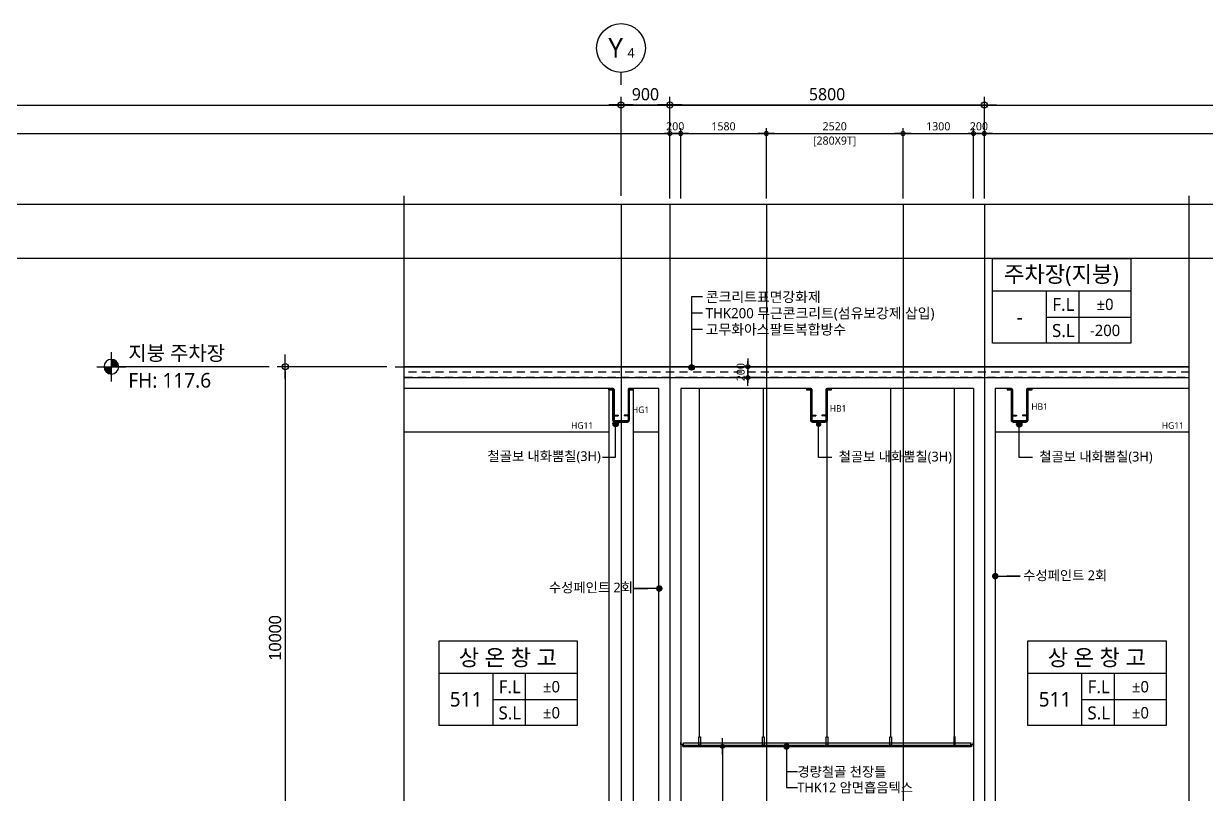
# Model space of a CAD drawing. Header units: millimetres. Extents: x -27671 to 122165, y 825 to 42056.
# Drawn here: x 89100 to 110910, y 27847 to 42056 of the extents above; entities that cross this region are included whole.
import ezdxf
from ezdxf.enums import TextEntityAlignment as Align

# ---------------------------------------------------------------- set-up
doc = ezdxf.new("R2010")
doc.units = ezdxf.units.MM
doc.header["$LTSCALE"] = 100
doc.header["$MEASUREMENT"] = 0
doc.header["$PDSIZE"] = -10
for name, pattern in [('-HID', [2.5, 1.5, -1]), ('CEN', [62, 60, -1, 0, -1]), ('HID', [2.5, 1.5, -1])]:
    doc.linetypes.add(name, pattern=pattern)
doc.layers.get('0').update_dxf_attribs({"linetype": 'CONTINUOUS'})
doc.layers.get('Defpoints').update_dxf_attribs({"color": 171, "linetype": 'CONTINUOUS'})
for name, color, linetype in [('CEN(ST)', 1, 'CEN'), ('CON', 2, 'CONTINUOUS'), ('FIN', 8, 'CONTINUOUS'), ('FIN-2', 9, 'CONTINUOUS'), ('HAN', 9, 'CONTINUOUS'), ('HAT-252', 252, 'CONTINUOUS'), ('HF', 3, 'CONTINUOUS'), ('LED', 7, 'CONTINUOUS'), ('NDIM', 7, 'CONTINUOUS'), ('SYM', 7, 'CONTINUOUS'), ('SYM(AXIS)', 7, 'CONTINUOUS'), ('TEXT(AXIS)', 2, 'CONTINUOUS'), ('TEXT(MIN)', 7, 'CONTINUOUS'), ('TEXT(노트)', 7, 'CONTINUOUS'), ('TEXT(실명)', 3, 'CONTINUOUS'), ('TEXT-기입', 6, 'CONTINUOUS'), ('TITLE', 7, 'CONTINUOUS'), ('wire-meshes', 1, 'CONTINUOUS')]:
    doc.layers.add(name, color=color, linetype=linetype)
doc.styles.add('CGS', font='cgse', dxfattribs={"bigfont": 'cgs'})
doc.styles.add('나눔바른고딕', font='NanumBarunGothic.ttf')
doc.dimstyles.new('NDIM 1200', dxfattribs={"dimscale": 75, "dimtxt": 3, "dimasz": 1, "dimexe": 2, "dimexo": 2, "dimgap": 1, "dimtad": 1, "dimdec": 0, "dimdsep": 46, "dimtxsty": 'CGS', "dimblk": 'DOT0', "dimcen": 1, "dimdle": 8, "dimclrd": 256, "dimclre": 256, "dimclrt": 256, "dimadec": 0, "dimazin": 0, "dimtfac": 1, "dimtdec": 0, "dimtix": 1, "dimtmove": 2, "dimatfit": 3, "dimldrblk": 'DOT0', "dimfxl": 1, "dimtolj": 1, "dimtzin": 0, "dimlwd": -1, "dimlwe": -1, "dimarcsym": 0})

# ---------------------------------------------------------------- blocks, each defined once
blk = doc.blocks.new('A$C2F20087E')
at = {"layer": 'SYM(AXIS)'}
blk.add_line((600, 0), (600, 300), dxfattribs=at)
blk.add_circle((600, 900), 600, dxfattribs=at)
blk = doc.blocks.new('DOT0')
blk.add_line((-3, 0), (3, 0))
at = {"color": 6}
blk.add_circle((0, 0), 0.75, dxfattribs=at)
blk = doc.blocks.new('*D185')
at = {"layer": 'Defpoints', "color": 0, "ltscale": 0.4, "transparency": 16777216}
for p in [(106816, 40556), (101016, 38731), (106816, 38731)]:
    blk.add_point(p, dxfattribs=at)
at = {"layer": 'NDIM', "ltscale": 0.4, "transparency": 16777216}
for p, q in [((101016, 38881), (101016, 40706)), ((106816, 38881), (106816, 40706)), ((101091, 40556), (106741, 40556))]:
    blk.add_line(p, q, dxfattribs=at)
at = {"layer": 'NDIM', "ltscale": 0.4, "transparency": 16777216, "xscale": 75, "yscale": 75, "zscale": 75, "rotation": 180}
blk.add_blockref('DOT0', (101016, 40556), dxfattribs=at)
at = {"layer": 'NDIM', "ltscale": 0.4, "transparency": 16777216, "xscale": 75, "yscale": 75, "zscale": 75}
blk.add_blockref('DOT0', (106816, 40556), dxfattribs=at)
at = {"layer": 'NDIM', "ltscale": 0.4, "transparency": 16777216, "insert": (103916, 40753), "char_height": 225, "attachment_point": 5, "style": '나눔바른고딕'}
blk.add_mtext('\\A1;5800', dxfattribs=at)
blk = doc.blocks.new('*D186')
at = {"layer": 'Defpoints', "color": 0, "ltscale": 0.4, "transparency": 16777216}
for p in [(101016, 40556), (100116, 38731), (101016, 38731)]:
    blk.add_point(p, dxfattribs=at)
at = {"layer": 'NDIM', "ltscale": 0.4, "transparency": 16777216}
for p, q in [((100116, 38881), (100116, 40706)), ((101016, 38881), (101016, 40706)), ((100191, 40556), (100941, 40556))]:
    blk.add_line(p, q, dxfattribs=at)
at = {"layer": 'NDIM', "ltscale": 0.4, "transparency": 16777216, "xscale": 75, "yscale": 75, "zscale": 75, "rotation": 180}
blk.add_blockref('DOT0', (100116, 40556), dxfattribs=at)
at = {"layer": 'NDIM', "ltscale": 0.4, "transparency": 16777216, "xscale": 75, "yscale": 75, "zscale": 75}
blk.add_blockref('DOT0', (101016, 40556), dxfattribs=at)
at = {"layer": 'NDIM', "ltscale": 0.4, "transparency": 16777216, "insert": (100566, 40753), "char_height": 225, "attachment_point": 5, "style": '나눔바른고딕'}
blk.add_mtext('\\A1;900', dxfattribs=at)
blk = doc.blocks.new('*D187')
at = {"layer": 'Defpoints', "color": 0, "ltscale": 0.4, "transparency": 16777216}
for p in [(102796, 40031), (101216, 38731), (102796, 38731)]:
    blk.add_point(p, dxfattribs=at)
at = {"layer": 'NDIM', "ltscale": 0.4, "transparency": 16777216}
for p, q in [((101216, 38831), (101216, 40131)), ((101266, 40031), (102746, 40031)), ((102796, 38831), (102796, 40131))]:
    blk.add_line(p, q, dxfattribs=at)
at = {"layer": 'NDIM', "ltscale": 0.4, "transparency": 16777216, "xscale": 50, "yscale": 50, "zscale": 50, "rotation": 180}
blk.add_blockref('DOT0', (101216, 40031), dxfattribs=at)
at = {"layer": 'NDIM', "ltscale": 0.4, "transparency": 16777216, "xscale": 50, "yscale": 50, "zscale": 50}
blk.add_blockref('DOT0', (102796, 40031), dxfattribs=at)
at = {"layer": 'NDIM', "ltscale": 0.4, "transparency": 16777216, "insert": (102006, 40162), "char_height": 150, "attachment_point": 5, "style": '나눔바른고딕'}
blk.add_mtext('\\A1;1580', dxfattribs=at)
blk = doc.blocks.new('*D189')
at = {"layer": 'Defpoints', "color": 0, "ltscale": 0.4, "transparency": 16777216}
for p in [(105316, 40031), (102796, 38731), (105316, 38731)]:
    blk.add_point(p, dxfattribs=at)
at = {"layer": 'NDIM', "ltscale": 0.4, "transparency": 16777216}
for p, q in [((102796, 38831), (102796, 40131)), ((102846, 40031), (105266, 40031)), ((105316, 38831), (105316, 40131))]:
    blk.add_line(p, q, dxfattribs=at)
at = {"layer": 'NDIM', "ltscale": 0.4, "transparency": 16777216, "xscale": 50, "yscale": 50, "zscale": 50, "rotation": 180}
blk.add_blockref('DOT0', (102796, 40031), dxfattribs=at)
at = {"layer": 'NDIM', "ltscale": 0.4, "transparency": 16777216, "xscale": 50, "yscale": 50, "zscale": 50}
blk.add_blockref('DOT0', (105316, 40031), dxfattribs=at)
at = {"layer": 'NDIM', "ltscale": 0.4, "transparency": 16777216, "char_height": 150, "attachment_point": 5, "style": '나눔바른고딕'}
for s, insert in [('\\A1;2520', (104056, 40162)), ('\\A1;[280X9T]', (104056, 39883))]:
    blk.add_mtext(s, dxfattribs=dict(at, insert=insert))
blk = doc.blocks.new('*D190')
at = {"layer": 'Defpoints', "color": 0, "ltscale": 0.4, "transparency": 16777216}
for p in [(106616, 40031), (105316, 38731), (106616, 38731)]:
    blk.add_point(p, dxfattribs=at)
at = {"layer": 'NDIM', "ltscale": 0.4, "transparency": 16777216}
for p, q in [((105316, 38831), (105316, 40131)), ((105366, 40031), (106566, 40031)), ((106616, 38831), (106616, 40131))]:
    blk.add_line(p, q, dxfattribs=at)
at = {"layer": 'NDIM', "ltscale": 0.4, "transparency": 16777216, "xscale": 50, "yscale": 50, "zscale": 50, "rotation": 180}
blk.add_blockref('DOT0', (105316, 40031), dxfattribs=at)
at = {"layer": 'NDIM', "ltscale": 0.4, "transparency": 16777216, "xscale": 50, "yscale": 50, "zscale": 50}
blk.add_blockref('DOT0', (106616, 40031), dxfattribs=at)
at = {"layer": 'NDIM', "ltscale": 0.4, "transparency": 16777216, "insert": (105966, 40162), "char_height": 150, "attachment_point": 5, "style": '나눔바른고딕'}
blk.add_mtext('\\A1;1300', dxfattribs=at)
blk = doc.blocks.new('*D188')
at = {"layer": 'Defpoints', "color": 0, "ltscale": 0.4, "transparency": 16777216}
for p in [(101216, 40031), (101016, 38731), (101216, 38731)]:
    blk.add_point(p, dxfattribs=at)
at = {"layer": 'NDIM', "ltscale": 0.4, "transparency": 16777216}
for p, q in [((100966, 40031), (100916, 40031)), ((101016, 38831), (101016, 40131)), ((101016, 40031), (101216, 40031)), ((101216, 38831), (101216, 40131)), ((101266, 40031), (101316, 40031))]:
    blk.add_line(p, q, dxfattribs=at)
at = {"layer": 'NDIM', "ltscale": 0.4, "transparency": 16777216, "xscale": 50, "yscale": 50, "zscale": 50}
blk.add_blockref('DOT0', (101016, 40031), dxfattribs=at)
at = {"layer": 'NDIM', "ltscale": 0.4, "transparency": 16777216, "xscale": 50, "yscale": 50, "zscale": 50, "rotation": 180}
blk.add_blockref('DOT0', (101216, 40031), dxfattribs=at)
at = {"layer": 'NDIM', "ltscale": 0.4, "transparency": 16777216, "insert": (101116, 40162), "char_height": 150, "attachment_point": 5, "style": '나눔바른고딕'}
blk.add_mtext('\\A1;200', dxfattribs=at)
blk = doc.blocks.new('*D191')
at = {"layer": 'Defpoints', "color": 0, "ltscale": 0.4, "transparency": 16777216}
for p in [(106816, 40031), (106616, 38731), (106816, 38731)]:
    blk.add_point(p, dxfattribs=at)
at = {"layer": 'NDIM', "ltscale": 0.4, "transparency": 16777216}
for p, q in [((106566, 40031), (106516, 40031)), ((106616, 38831), (106616, 40131)), ((106616, 40031), (106816, 40031)), ((106816, 38831), (106816, 40131)), ((106866, 40031), (106916, 40031))]:
    blk.add_line(p, q, dxfattribs=at)
at = {"layer": 'NDIM', "ltscale": 0.4, "transparency": 16777216, "xscale": 50, "yscale": 50, "zscale": 50}
blk.add_blockref('DOT0', (106616, 40031), dxfattribs=at)
at = {"layer": 'NDIM', "ltscale": 0.4, "transparency": 16777216, "xscale": 50, "yscale": 50, "zscale": 50, "rotation": 180}
blk.add_blockref('DOT0', (106816, 40031), dxfattribs=at)
at = {"layer": 'NDIM', "ltscale": 0.4, "transparency": 16777216, "insert": (106716, 40162), "char_height": 150, "attachment_point": 5, "style": '나눔바른고딕'}
blk.add_mtext('\\A1;200', dxfattribs=at)
blk = doc.blocks.new('*D192')
at = {"layer": 'Defpoints', "color": 0, "ltscale": 0.4, "transparency": 16777216}
for p in [(101487, 28731), (101487, 25731), (101987, 25731)]:
    blk.add_point(p, dxfattribs=at)
at = {"layer": 'NDIM', "ltscale": 0.4, "transparency": 16777216}
for p, q in [((101587, 28731), (102087, 28731)), ((101987, 28681), (101987, 25781)), ((101587, 25731), (102087, 25731))]:
    blk.add_line(p, q, dxfattribs=at)
at = {"layer": 'NDIM', "ltscale": 0.4, "transparency": 16777216, "xscale": 50, "yscale": 50, "zscale": 50}
for p, rotation in [((101987, 28731), 90), ((101987, 25731), 270)]:
    blk.add_blockref('DOT0', p, dxfattribs=dict(at, rotation=rotation))
at = {"layer": 'NDIM', "ltscale": 0.4, "transparency": 16777216, "insert": (101855, 27231), "char_height": 150, "attachment_point": 5, "rotation": 90, "style": '나눔바른고딕'}
blk.add_mtext('\\A1;CH:3000', dxfattribs=at)
blk = doc.blocks.new('A$C51E23882')
at = {"layer": 'TITLE'}
blk.add_lwpolyline([(8500, 0), (0, 0), (0, 5200), (8500, 5200)], close=True, dxfattribs=at)
for points in [[(8500, 3200), (0, 3200)], [(3300, 3200), (3300, 0)], [(5300, 3200), (5300, 0)], [(3300, 1600), (8500, 1600)]]:
    blk.add_lwpolyline(points, dxfattribs=at)
at = {"layer": 'TITLE', "style": '나눔바른고딕'}
for s, p in [('F.L', (4352, 2378)), ('S.L', (4352, 778))]:
    blk.add_text(s, height=800, dxfattribs=at).set_placement(p, align=Align.MIDDLE)
blk = doc.blocks.new('*D170')
at = {"layer": 'Defpoints', "color": 0, "ltscale": 0.4, "transparency": 16777216}
for p in [(95949, 35731), (93924, 25731), (95949, 25731)]:
    blk.add_point(p, dxfattribs=at)
at = {"layer": 'NDIM', "ltscale": 0.4, "transparency": 16777216}
for p, q in [((95799, 35731), (93774, 35731)), ((93924, 35656), (93924, 25806)), ((95799, 25731), (93774, 25731))]:
    blk.add_line(p, q, dxfattribs=at)
at = {"layer": 'NDIM', "ltscale": 0.4, "transparency": 16777216, "xscale": 75, "yscale": 75, "zscale": 75}
for p, rotation in [((93924, 35731), 90), ((93924, 25731), 270)]:
    blk.add_blockref('DOT0', p, dxfattribs=dict(at, rotation=rotation))
at = {"layer": 'NDIM', "ltscale": 0.4, "transparency": 16777216, "insert": (93737, 30731), "char_height": 225, "attachment_point": 5, "rotation": 90, "style": 'CGS'}
blk.add_mtext('\\A1;10000', dxfattribs=at)
blk = doc.blocks.new('A$C19853FC8')
at = {"layer": 'SYM'}
for p, q in [((1800, 0), (1800, 3600)), ((3600, 1800), (0, 1800))]:
    blk.add_line(p, q, dxfattribs=at)
blk.add_circle((1800, 1800), 900, dxfattribs=at)
for points in [[(900, 1800), (1800, 2700), (914, 1959), (1643, 2686)], [(914, 1959), (1643, 2686), (954, 2112), (1492, 2646)], [(954, 2112), (1492, 2646), (1025, 2260), (1346, 2576)], [(1025, 2260), (1346, 2576), (1109, 2378), (1222, 2491)], [(1800, 900), (2700, 1800), (1959, 914), (2686, 1643)], [(1959, 914), (2686, 1643), (2112, 954), (2646, 1492)], [(2112, 954), (2646, 1492), (2260, 1025), (2576, 1346)], [(2260, 1025), (2576, 1346), (2378, 1109), (2491, 1222)]]:
    blk.add_solid(points, dxfattribs=at)
at = {"layer": 'SYM', "linetype": 'Continuous'}
for points in [[(1800, 2700), (1800, 1800), (900, 1800)], [(2700, 1800), (1800, 900), (1800, 1800)]]:
    blk.add_solid(points, dxfattribs=at)
blk = doc.blocks.new('*U228')
at = {"layer": 'Defpoints'}
blk.add_point((0, 0), dxfattribs=at)
at = {"layer": 'HF'}
for p, q in [((-209, 0), (-147, 0)), ((-209, 0), (-209, -6)), ((209, 0), (147, 0)), ((209, 0), (209, -6)), ((-209, -6), (-147, -6)), ((-135, -18), (-135, -482)), ((-129, -18), (-129, -482)), ((129, -18), (129, -482)), ((135, -18), (135, -482)), ((209, -6), (147, -6)), ((-135, -518), (-135, -582)), ((-129, -518), (-129, -582)), ((-117, -494), (-55, -494)), ((-117, -500), (-55, -500)), ((-117, -506), (-55, -506)), ((-117, -594), (117, -594)), ((-117, -600), (117, -600)), ((-55, -494), (-55, -500)), ((-55, -500), (-55, -506)), ((117, -494), (55, -494)), ((55, -494), (55, -500)), ((117, -500), (55, -500)), ((55, -500), (55, -506)), ((117, -506), (55, -506)), ((129, -518), (129, -582)), ((135, -518), (135, -582))]:
    blk.add_line(p, q, dxfattribs=at)
for centre, radius, start, end in [((-147, -18), 18, 360, 450), ((147, -18), 18, 90, 180), ((-147, -18), 12, 360, 450), ((147, -18), 12, 90, 180), ((-117, -482), 18, 180, 270), ((-117, -518), 18, 90, 180), ((-117, -582), 18, 180, 270), ((-117, -482), 12, 180, 270), ((-117, -518), 12, 90, 180), ((-117, -582), 12, 180, 270), ((117, -482), 12, 270, 360), ((117, -482), 18, 270, 360), ((117, -518), 18, 0, 90), ((117, -518), 12, 0, 90), ((117, -582), 12, 270, 360), ((117, -582), 18, 270, 360)]:
    blk.add_arc(centre, radius, start, end, dxfattribs=at)
blk = doc.blocks.new('*D407')
at = {"layer": 'Defpoints', "color": 0, "ltscale": 0.4, "transparency": 16777216}
for p in [(102796, 35731), (102454, 35531), (102796, 35531)]:
    blk.add_point(p, dxfattribs=at)
at = {"layer": 'NDIM', "ltscale": 0.4, "transparency": 16777216}
for p, q in [((102454, 35781), (102454, 35831)), ((102696, 35731), (102354, 35731)), ((102454, 35731), (102454, 35531)), ((102696, 35531), (102354, 35531)), ((102454, 35481), (102454, 35431))]:
    blk.add_line(p, q, dxfattribs=at)
at = {"layer": 'NDIM', "ltscale": 0.4, "transparency": 16777216, "xscale": 50, "yscale": 50, "zscale": 50}
for p, rotation in [((102454, 35731), 270), ((102454, 35531), 90)]:
    blk.add_blockref('DOT0', p, dxfattribs=dict(at, rotation=rotation))
at = {"layer": 'NDIM', "ltscale": 0.4, "transparency": 16777216, "insert": (102323, 35631), "char_height": 150, "attachment_point": 5, "rotation": 90, "style": '나눔바른고딕'}
blk.add_mtext('\\A1;200', dxfattribs=at)

msp = doc.modelspace()

# ---------------------------------------------------------------- hatches: boundary and pattern name
at = {"ltscale": 10000}
h = msp.add_hatch(color=256, dxfattribs=at)
h.dxf.hatch_style = 1
edge = h.paths.add_edge_path()
edge.add_arc((101415.7, 35716.6), 50, 0, 360)
h = msp.add_hatch(color=256, dxfattribs=at)
h.dxf.hatch_style = 1
edge = h.paths.add_edge_path()
edge.add_arc((100016.5, 34677.7), 50, -180, 180)
h = msp.add_hatch(color=256, dxfattribs=at)
h.dxf.hatch_style = 1
edge = h.paths.add_edge_path()
edge.add_arc((103760.2, 34670), 50, 360, 720, ccw=False)
h = msp.add_hatch(color=256, dxfattribs=at)
h.dxf.hatch_style = 1
edge = h.paths.add_edge_path()
edge.add_arc((107460.2, 34670), 50, 360, 720, ccw=False)

# ---------------------------------------------------------------- linework, layer by layer
at = {"layer": 'CEN(ST)', "ltscale": 10000}
for p, q in [((100115.9, 38730.6), (100115.9, 3518.1)), ((101015.9, 38730.6), (101015.9, 3518.1)), ((102795.9, 38730.6), (102795.9, 3518.1)), ((105315.9, 38730.6), (105315.9, 3730.6)), ((106815.9, 38730.6), (106815.9, 3518.1)), ((95949.4, 35730.6), (110594.2, 35730.6))]:
    msp.add_line(p, q, dxfattribs=at)
at = {"layer": 'CON', "ltscale": 10000}
for p, q in [((101215.9, 35330.6), (101215.9, 25660.6)), ((106615.9, 34280.6), (106615.9, 23993.9))]:
    msp.add_line(p, q, dxfattribs=at)
at = {"layer": 'CON', "ltscale": 0.1}
msp.add_line((106615.9, 35330.6), (106615.9, 34280.6), dxfattribs=at)
for points in [[(96118.6, 35530.6), (110594.2, 35530.6)], [(99968.9, 35330.6), (96118.6, 35330.6)], [(100815.9, 25730.6), (100815.9, 35330.6), (100262.9, 35330.6)], [(103618.9, 35330.6), (101215.9, 35330.6)], [(106615.9, 35330.6), (103912.9, 35330.6)], [(107318.9, 35330.6), (107015.9, 35330.6), (107015.9, 25730.6)], [(110594.2, 35330.6), (107612.9, 35330.6)]]:
    msp.add_lwpolyline(points, dxfattribs=at)
at = {"layer": 'Defpoints', "ltscale": 10000}
for p, q in [((63075, 40555.6), (116325, 40555.6)), ((63075, 40030.6), (116325, 40030.6)), ((63075, 38730.6), (116325, 38730.6)), ((63075, 37730.6), (116325, 37730.6))]:
    msp.add_line(p, q, dxfattribs=at)
at = {"layer": 'FIN', "ltscale": 1000}
msp.add_line((101273.9, 28730.6), (106575.9, 28730.6), dxfattribs=at)
at = {"layer": 'FIN', "ltscale": 0.5}
msp.add_lwpolyline([(110594.2, 35730.6), (96118.6, 35730.6)], dxfattribs=at)
at = {"layer": 'FIN', "ltscale": 10000}
for points in [[(100324.9, 35330.6), (100324.9, 35324.6), (100262.9, 35324.6, 0.4142136), (100250.9, 35312.6), (100250.9, 34748.6, -0.4142136), (100232.9, 34730.6), (99998.9, 34730.6, -0.4142136), (99980.9, 34748.6), (99980.9, 35312.6, 0.4142136), (99968.9, 35324.6), (99906.9, 35324.6), (99906.9, 35330.6), (99885.9, 35330.6), (99885.9, 35303.6), (99959.9, 35303.6), (99959.9, 34748.6, 0.4142136), (99998.9, 34709.6), (100232.9, 34709.6, 0.4142136), (100271.9, 34748.6), (100271.9, 35303.6), (100345.9, 35303.6), (100345.9, 35330.6)], [(103974.9, 35330.6), (103974.9, 35324.6), (103912.9, 35324.6, 0.4142136), (103900.9, 35312.6), (103900.9, 34748.6, -0.4142136), (103882.9, 34730.6), (103648.9, 34730.6, -0.4142136), (103630.9, 34748.6), (103630.9, 35312.6, 0.4142136), (103618.9, 35324.6), (103556.9, 35324.6), (103556.9, 35330.6), (103535.9, 35330.6), (103535.9, 35303.6), (103609.9, 35303.6), (103609.9, 34748.6, 0.4142136), (103648.9, 34709.6), (103882.9, 34709.6, 0.4142136), (103921.9, 34748.6), (103921.9, 35303.6), (103995.9, 35303.6), (103995.9, 35330.6)], [(107674.9, 35330.6), (107674.9, 35324.6), (107612.9, 35324.6, 0.4142136), (107600.9, 35312.6), (107600.9, 34748.6, -0.4142136), (107582.9, 34730.6), (107348.9, 34730.6, -0.4142136), (107330.9, 34748.6), (107330.9, 35312.6, 0.4142136), (107318.9, 35324.6), (107256.9, 35324.6), (107256.9, 35330.6), (107235.9, 35330.6), (107235.9, 35303.6), (107309.9, 35303.6), (107309.9, 34748.6, 0.4142136), (107348.9, 34709.6), (107582.9, 34709.6, 0.4142136), (107621.9, 34748.6), (107621.9, 35303.6), (107695.9, 35303.6), (107695.9, 35330.6)]]:
    msp.add_lwpolyline(points, format="xyb", close=True, dxfattribs=at)
at = {"layer": 'FIN-2'}
for p, q in [((101565.9, 28906.6), (101565.9, 35330.6)), ((102740.9, 28906.6), (102740.9, 35330.6)), ((103915.9, 28906.6), (103915.9, 35330.6)), ((105090.9, 28906.6), (105090.9, 35330.6)), ((106265.9, 28906.6), (106265.9, 35330.6)), ((101267.9, 28794.6), (106563.9, 28794.6)), ((101267.9, 28756.6), (101267.9, 28794.6)), ((101267.9, 28756.6), (101267.9, 28794.6)), ((106563.9, 28756.6), (106563.9, 28794.6)), ((106563.9, 28756.6), (106563.9, 28794.6)), ((101255.9, 28742.6), (106575.9, 28742.6)), ((101267.9, 28756.6), (106563.9, 28756.6)), ((101273.9, 28730.6), (106575.9, 28730.6))]:
    msp.add_line(p, q, dxfattribs=at)
for points in [[(101273.9, 28728.6), (101273.9, 28730.6), (101255.9, 28730.6), (101255.9, 28768.6), (101217.9, 28768.6), (101217.9, 28808.6), (101215.9, 28808.6), (101215.9, 28766.6), (101253.9, 28766.6), (101253.9, 28728.6), (101273.9, 28728.6)], [(106557.9, 28728.6), (106557.9, 28730.6), (106575.9, 28730.6), (106575.9, 28768.6), (106613.9, 28768.6), (106613.9, 28808.6), (106615.9, 28808.6), (106615.9, 28766.6), (106577.9, 28766.6), (106577.9, 28728.6), (106557.9, 28728.6)]]:
    msp.add_lwpolyline(points, dxfattribs=at)
for points in [[(101550.9, 28906.6), (101580.9, 28906.6), (101580.9, 28756.6), (101550.9, 28756.6)], [(102725.9, 28906.6), (102755.9, 28906.6), (102755.9, 28756.6), (102725.9, 28756.6)], [(103900.9, 28906.6), (103930.9, 28906.6), (103930.9, 28756.6), (103900.9, 28756.6)], [(105075.9, 28906.6), (105105.9, 28906.6), (105105.9, 28756.6), (105075.9, 28756.6)], [(106280.9, 28906.6), (106250.9, 28906.6), (106250.9, 28756.6), (106280.9, 28756.6)]]:
    msp.add_lwpolyline(points, close=True, dxfattribs=at)
at = {"layer": 'HAN', "ltscale": 10000}
for p, q in [((99890.9, 35330.6), (99890.9, 25730.6)), ((100340.9, 35330.6), (100340.9, 25730.6))]:
    msp.add_line(p, q, dxfattribs=at)
for points in [[(96118.6, 34530.6), (99890.9, 34530.6)], [(100340.9, 34530.6), (100815.9, 34530.6)], [(107015.9, 34530.6), (110594.2, 34530.6)]]:
    msp.add_lwpolyline(points, dxfattribs=at)
at = {"layer": 'HAT-252', "linetype": '-HID'}
msp.add_lwpolyline([(96118.6, 35540.6), (110594.2, 35540.6)], dxfattribs=at)
at = {"layer": 'LED', "ltscale": 10000}
for p, q in [((101615.7, 37018), (101415.7, 37018)), ((101415.7, 37018), (101415.7, 35716.6)), ((101615.7, 36718), (101415.7, 36718)), ((101615.7, 36418), (101415.7, 36418)), ((100016.5, 34064.5), (100016.5, 34677.7)), ((103760.2, 34056.9), (103760.2, 34670)), ((107460.2, 34056.9), (107460.2, 34670)), ((99773.7, 34064.5), (100016.5, 34064.5)), ((104003, 34056.9), (103760.2, 34056.9)), ((107703, 34056.9), (107460.2, 34056.9)), ((103368.1, 28264.2), (103168.1, 28264.2))]:
    msp.add_line(p, q, dxfattribs=at)
for centre in [(101415.7, 35716.6), (100016.5, 34677.7), (107460.2, 34670)]:
    msp.add_circle(centre, 50, dxfattribs=at)
at = {"layer": 'SYM', "ltscale": 1000}
msp.add_line((93624.4, 35730.6), (90716.9, 35730.6), dxfattribs=at)
at = {"layer": 'SYM', "ltscale": 10000}
for points in [[(96118.6, 3185), (96118.6, 20015.1), (96036.1, 19994.8), (96206.8, 20116.3), (96118.6, 20096.1), (96118.6, 38880.6)], [(110594.2, 3462.5), (110594.2, 20015.1), (110511.7, 19994.8), (110676.7, 20116.3), (110594.2, 20096.1), (110594.2, 38880.6)]]:
    msp.add_lwpolyline(points, dxfattribs=at)
at = {"layer": 'wire-meshes', "linetype": 'HID'}
msp.add_lwpolyline([(110594.2, 35630.6), (96118.6, 35630.6)], dxfattribs=at)

# ---------------------------------------------------------------- block references
for name, p, xscale, yscale, zscale in [('A$C2F20087E', (99665.9, 40930.6), 0.75, 0.75, 0.75), ('A$C51E23882', (106967.6, 36164.6), 0.3, 0.3, 0.3), ('A$C51E23882', (96759.4, 29115), 0.3, 0.3, 0.3), ('A$C51E23882', (107619.9, 29115), 0.3, 0.3, 0.3)]:
    msp.add_blockref(name, p, dxfattribs=dict(xscale=xscale, yscale=yscale, zscale=zscale))
at = {"ltscale": 1000, "xscale": -0.15, "yscale": 0.15, "zscale": 0.15}
msp.add_blockref('A$C19853FC8', (90986.9, 35460.6), dxfattribs=at)
at = {"layer": 'HF'}
for p in [(100115.9, 35330.6), (103765.9, 35330.6), (107465.9, 35330.6)]:
    msp.add_blockref('*U228', p, dxfattribs=at)

# ---------------------------------------------------------------- texts
at = {"layer": 'TEXT(AXIS)', "style": '나눔바른고딕'}
for s, height, p in [('Y', 360, (100017.2, 41608.6)), ('4', 180, (100301.6, 41518.6))]:
    msp.add_text(s, height=height, dxfattribs=at).set_placement(p, align=Align.MIDDLE)
for s, p in [('지붕 주차장', (91029.4, 35980.6)), ('FH: 117.6', (91029.4, 35480.6))]:
    msp.add_text(s, height=270, dxfattribs=at).set_placement(p, align=Align.MIDDLE_LEFT)
at = {"layer": 'TEXT(MIN)', "style": '나눔바른고딕'}
msp.add_text('철골보 내화뿜칠(3H)', height=180, dxfattribs=at).set_placement((99743.3, 34082.1), align=Align.MIDDLE_RIGHT)
for s, p in [('철골보 내화뿜칠(3H)', (106219.7, 34074.5)), ('철골보 내화뿜칠(3H)', (109919.7, 34074.5)), ('수성페인트 2회', (109082.4, 31884.5)), ('수성페인트 2회', (100335.7, 31660.3))]:
    msp.add_text(s, height=180, rotation=360, dxfattribs=at).set_placement(p, align=Align.MIDDLE_RIGHT)
for s, p in [('경량철골 천장틀', (103368.1, 28264.2)), ('THK12 암면흡음텍스', (103368.1, 27972.8))]:
    msp.add_text(s, height=180, dxfattribs=at).set_placement(p, align=Align.MIDDLE_LEFT)
at = {"layer": 'TEXT(노트)', "style": '나눔바른고딕'}
for s, height, p in [('콘크리트표면강화제', 187.5, (101680.3, 37018)), ('THK200 무근콘크리트(섬유보강제 삽입)', 187.5, (101677.4, 36718)), ('고무화아스팔트복합방수 ', 187.5, (101677.4, 36418)), ('HG1', 120, (100317.3, 34937.1)), ('HB1', 120, (103964.8, 34962.4)), ('HB1', 120, (107681.7, 34996.1)), ('HG11', 120, (99195.1, 34647.3)), ('HG11', 120, (110088.4, 34647.3))]:
    msp.add_text(s, height=height, dxfattribs=at).set_placement(p, align=Align.MIDDLE_LEFT)
at = {"layer": 'TEXT(실명)', "style": '나눔바른고딕'}
for s, p in [('주차장(지붕)', (108236.9, 37422.8)), ('상 온 창 고', (98028.7, 30373.3)), ('상 온 창 고', (108889.2, 30373.3))]:
    msp.add_text(s, height=300, dxfattribs=at).set_placement(p, align=Align.MIDDLE)
at = {"layer": 'TEXT-기입', "style": '나눔바른고딕'}
for s, height, p in [('±0', 210, (109042.4, 36880.9)), ('-', 270, (107466.8, 36648.6)), ('-200', 210, (109042.4, 36400.9)), ('±0', 210, (98834.2, 29831.4)), ('±0', 210, (109694.7, 29831.4)), ('511', 270, (97258.6, 29599)), ('511', 270, (108119.1, 29599)), ('±0', 210, (98834.2, 29351.4)), ('±0', 210, (109694.7, 29351.4))]:
    msp.add_text(s, height=height, dxfattribs=at).set_placement(p, align=Align.MIDDLE)

# ---------------------------------------------------------------- dimensions: what is measured, and where the dimension line sits
at = {"layer": 'NDIM', "ltscale": 0.4}
for base, p1, p2, override, picture, middle in [((101015.9, 40555.6), (100115.9, 38730.6), (101015.9, 38730.6), {"dimtxsty": '나눔바른고딕'}, '*D186', (100565.9, 40752.9)), ((106815.9, 40555.6), (101015.9, 38730.6), (106815.9, 38730.6), {"dimtxsty": '나눔바른고딕'}, '*D185', (103915.9, 40752.7)), ((101215.9, 40030.6), (101015.9, 38730.6), (101215.9, 38730.6), {"dimscale": 50, "dimtxsty": '나눔바른고딕'}, '*D188', (101115.9, 40162)), ((102795.9, 40030.6), (101215.9, 38730.6), (102795.9, 38730.6), {"dimscale": 50, "dimtxsty": '나눔바른고딕'}, '*D187', (102005.9, 40162)), ((106615.9, 40030.6), (105315.9, 38730.6), (106615.9, 38730.6), {"dimscale": 50, "dimtxsty": '나눔바른고딕'}, '*D190', (105965.9, 40162.1)), ((106815.9, 40030.6), (106615.9, 38730.6), (106815.9, 38730.6), {"dimscale": 50, "dimtxsty": '나눔바른고딕'}, '*D191', (106715.9, 40162))]:
    dim = msp.add_linear_dim(base=base, p1=p1, p2=p2, dimstyle='NDIM 1200', override=override, dxfattribs=at)
    dim.commit()
    dim.dimension.update_dxf_attribs({"geometry": picture, "text_midpoint": middle})
dim = msp.add_linear_dim(base=(105315.9, 40030.6), p1=(102795.9, 38730.6), p2=(105315.9, 38730.6), text='<>\\X[280X9T]', dimstyle='NDIM 1200', override={"dimscale": 50, "dimtxsty": '나눔바른고딕'}, dxfattribs=at)
dim.commit()
dim.dimension.update_dxf_attribs({"geometry": '*D189', "text_midpoint": (104055.9, 40030.6)})
for base, p1, p2, override, picture, middle in [((93924.4, 25730.6), (95949.4, 35730.6), (95949.4, 25730.6), {"dimscale": 75, "dimclrd": 256, "dimclre": 256, "dimclrt": 256}, '*D170', (93736.9, 30730.6)), ((102454.1, 35530.6), (102795.9, 35730.6), (102795.9, 35530.6), {"dimscale": 50, "dimtxsty": '나눔바른고딕'}, '*D407', (102322.6, 35630.6))]:
    dim = msp.add_linear_dim(base=base, p1=p1, p2=p2, angle=270, dimstyle='NDIM 1200', override=override, dxfattribs=at)
    dim.commit()
    dim.dimension.update_dxf_attribs({"geometry": picture, "text_midpoint": middle})
dim = msp.add_linear_dim(base=(101986.6, 25730.6), p1=(101486.6, 28730.6), p2=(101486.6, 25730.6), angle=270, text='CH:<>', dimstyle='NDIM 1200', override={"dimscale": 50, "dimtxsty": '나눔바른고딕'}, dxfattribs=at)
dim.commit()
dim.dimension.update_dxf_attribs({"geometry": '*D192', "text_midpoint": (101855.1, 27230.6)})

# ---------------------------------------------------------------- leaders
at = {"layer": 'LED', "ltscale": 10000}
msp.add_leader([(103168.1, 28730.6), (103168.1, 27972.8), (103368.1, 27972.8)], dimstyle='NDIM 1200', override={"dimscale": 120, "dimasz": 1, "dimgap": 1, "dimtad": 0, "dimldrblk": 'Dot'}, dxfattribs=at)
at = {"layer": 'NDIM', "ltscale": 10000}
for points in [[(107017.5, 31869.8), (107478.2, 31869.8), (107230.7, 31869.8)], [(100821.2, 31642.5), (100360.5, 31642.5), (100608, 31642.5)]]:
    msp.add_leader(points, dimstyle='NDIM 1200', override={"dimscale": 120, "dimasz": 1, "dimgap": 1, "dimtad": 0, "dimldrblk": 'Dot'}, dxfattribs=at)

doc.saveas('drawing.dxf')
